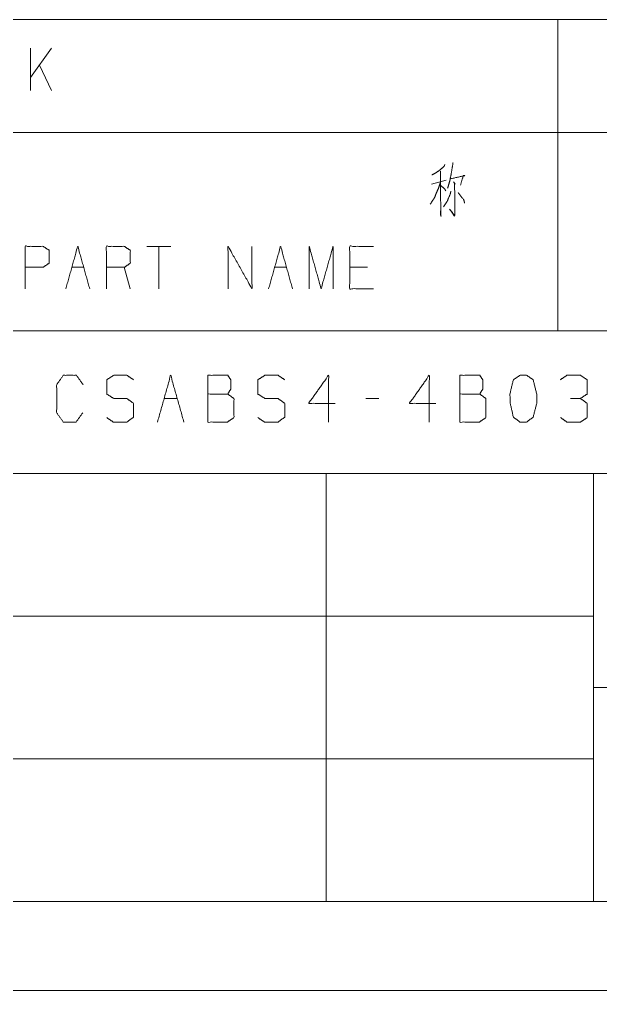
# Model space of a CAD drawing. Header units: millimetres. Extents: x 0 to 420, y 0 to 297.
# Drawn here: x 252.8 to 285.4, y 0 to 54.5 of the extents above; entities that cross this region are included whole.
import ezdxf

# ---------------------------------------------------------------- set-up
doc = ezdxf.new("R2010")
doc.units = ezdxf.units.MM
doc.layers.add('1', color=7, linetype='Continuous', true_color=0xffffff)

msp = doc.modelspace()

# ---------------------------------------------------------------- linework, layer by layer
at = {"layer": '1', "color": 95, "linetype": 'Continuous', "lineweight": 18}
for p, q in [((243, 54.463), (283, 54.463)), ((283, 54.463), (283, 48.113)), ((283, 54.463), (313, 54.463)), ((254.572, 52.85), (253.405, 51.2)), ((253.405, 50.475), (253.405, 52.85)), ((254.572, 50.475), (253.9, 51.9)), ((243, 48.113), (283, 48.113)), ((283, 48.113), (283, 37)), ((283, 48.113), (313, 48.113)), ((275.913, 45.225), (276.726, 45.45)), ((261.279, 41.737), (259.935, 41.737)), ((260.607, 41.737), (260.607, 39.362)), ((255.718, 40.563), (256.39, 40.563)), ((259.002, 39.362), (258.666, 40.563)), ((267.101, 40.563), (267.772, 40.563)), ((272.325, 40.563), (271.318, 40.563)), ((243, 37), (283, 37)), ((283, 37), (313, 37)), ((260.898, 33.206), (261.64, 33.206)), ((272.955, 33.206), (272.213, 33.206))]:
    msp.add_line(p, q, dxfattribs=at)
at = {"layer": '1', "color": 132, "linetype": 'Continuous', "lineweight": 18}
for p, q in [((235, 37), (415, 37)), ((235, 29), (415, 29)), ((270, 29), (270, 5)), ((285, 29), (285, 5)), ((235, 21), (285, 21)), ((285, 17), (394, 17)), ((235, 13), (285, 13)), ((25, 5), (415, 5)), ((235, 5), (415, 5)), ((0, 0), (420, 0))]:
    msp.add_line(p, q, dxfattribs=at)
at = {"layer": '1', "color": 95, "linetype": 'Continuous', "lineweight": 18}
for points, knots in [([(276.655, 46.325), (276.62, 46.225), (276.39, 46.025), (276.142, 45.85), (275.93, 45.75)], [0, 0, 0.111855, 0.433099, 0.752711, 1, 1]), ([(277.115, 46.425), (277.097, 46.3), (277.009, 45.775), (276.938, 45.425), (276.814, 45)], [0, 0, 0.086568, 0.451631, 0.696475, 1, 1]), ([(276.408, 45.95), (276.425, 43.975), (276.443, 43.425), (276.408, 43.525), (276.425, 43.75)], [0, 0, 0.691282, 0.883884, 0.921007, 1, 1]), ([(276.408, 45.325), (276.302, 45), (276.178, 44.725), (276.072, 44.45), (275.966, 44.3), (275.842, 44.1)], [0, 0, 0.251918, 0.474135, 0.691328, 0.826704, 1, 1]), ([(277.15, 45.35), (277.238, 45.225), (277.203, 45.25), (277.221, 43.925), (277.221, 43.6), (277.203, 43.425), (276.92, 43.825), (277.203, 43.475)], [0, 0, 0.051678, 0.066292, 0.513632, 0.623346, 0.682724, 0.848097, 1, 1]), ([(276.973, 45.525), (277.769, 45.7), (277.698, 45.725), (277.539, 45.175)], [0, 0, 0.557068, 0.608359, 1, 1]), ([(276.425, 45.15), (276.655, 44.95), (276.708, 44.85)], [0, 0, 0.729081, 1, 1]), ([(276.991, 44.825), (276.973, 44.7), (276.779, 44.25), (276.584, 43.95)], [0, 0, 0.129621, 0.63294, 1, 1]), ([(277.397, 44.75), (277.716, 44.35), (277.769, 44.15)], [0, 0, 0.711824, 1, 1]), ([(253.106, 39.362), (253.106, 41.737), (254.114, 41.737), (254.449, 41.513), (254.449, 40.788), (254.096, 40.563), (253.106, 40.563)], [0, 0, 0.401146, 0.571314, 0.639588, 0.762043, 0.832817, 1, 1]), ([(257.659, 39.362), (257.659, 41.737), (258.666, 41.737), (259.002, 41.513), (259.002, 40.788), (258.666, 40.563), (257.659, 40.563)], [0, 0, 0.400952, 0.571034, 0.639278, 0.761674, 0.829918, 1, 1]), ([(264.488, 39.362), (264.488, 41.737), (265.832, 39.362), (265.832, 41.737)], [0, 0, 0.317574, 0.682426, 1, 1]), ([(269.041, 39.362), (269.041, 41.737), (269.713, 39.362), (270.385, 41.737), (270.385, 39.362)], [0, 0, 0.245192, 0.5, 0.754808, 1, 1]), ([(272.661, 39.362), (271.318, 39.362), (271.318, 41.737), (272.661, 41.737)], [0, 0, 0.26539, 0.73461, 1, 1]), ([(256.334, 32.406), (255.963, 31.882), (255.241, 31.882), (254.87, 32.406), (254.87, 33.979), (255.241, 34.504), (255.983, 34.504), (256.353, 33.979)], [0, 0, 0.114568, 0.243368, 0.357936, 0.638584, 0.753151, 0.885432, 1, 1]), ([(257.68, 32.13), (258.05, 31.882), (258.811, 31.882), (259.182, 32.158), (259.182, 32.93), (258.811, 33.206), (258.07, 33.206), (257.68, 33.455), (257.68, 34.255), (258.07, 34.504), (258.811, 34.504), (259.182, 34.255)], [0, 0, 0.068036, 0.184054, 0.254519, 0.372335, 0.4428, 0.555844, 0.62637, 0.748394, 0.818921, 0.931965, 1, 1]), ([(260.528, 31.882), (261.269, 34.504), (262.011, 31.882)], [0, 0, 0.500001, 1, 1]), ([(263.356, 33.455), (263.356, 34.504), (264.469, 34.504), (264.644, 34.255), (264.644, 33.731), (264.469, 33.455), (263.356, 33.455), (263.356, 31.882), (264.449, 31.882), (264.82, 32.13), (264.82, 33.206), (264.469, 33.455)], [0, 0, 0.115917, 0.238847, 0.272469, 0.330428, 0.366584, 0.489513, 0.663389, 0.784162, 0.833485, 0.952453, 1, 1]), ([(266.166, 32.13), (266.536, 31.882), (267.297, 31.882), (267.668, 32.158), (267.668, 32.93), (267.297, 33.206), (266.556, 33.206), (266.166, 33.455), (266.166, 34.255), (266.556, 34.504), (267.297, 34.504), (267.668, 34.255)], [0, 0, 0.068038, 0.184056, 0.254519, 0.372335, 0.442799, 0.555842, 0.62637, 0.748394, 0.818922, 0.931965, 1, 1]), ([(270.497, 32.93), (269.014, 32.93), (270.126, 34.504), (270.126, 31.882)], [0, 0, 0.24587, 0.565295, 1, 1]), ([(276.154, 32.93), (274.671, 32.93), (275.783, 34.504), (275.783, 31.882)], [0, 0, 0.24587, 0.565295, 1, 1]), ([(277.5, 33.455), (277.5, 34.504), (278.612, 34.504), (278.788, 34.255), (278.788, 33.731), (278.612, 33.455), (277.5, 33.455), (277.5, 31.882), (278.593, 31.882), (278.963, 32.13), (278.963, 33.206), (278.612, 33.455)], [0, 0, 0.115917, 0.238847, 0.272469, 0.330428, 0.366584, 0.489513, 0.663389, 0.784162, 0.833485, 0.952453, 1, 1]), ([(281.246, 31.882), (281.616, 32.158), (281.812, 32.93), (281.812, 33.455), (281.616, 34.255), (281.246, 34.504), (280.875, 34.504), (280.504, 34.255), (280.309, 33.455), (280.329, 32.93), (280.504, 32.158), (280.875, 31.882), (281.246, 31.882)], [0, 0, 0.067528, 0.183973, 0.260585, 0.380944, 0.446144, 0.500308, 0.565506, 0.685865, 0.76253, 0.878311, 0.945836, 1, 1]), ([(284.27, 33.206), (284.64, 33.455), (284.64, 34.255), (284.27, 34.504), (283.509, 34.504), (283.138, 34.255)], [0, 0, 0.153875, 0.429855, 0.583729, 0.846126, 1, 1]), ([(283.157, 32.13), (283.509, 31.882), (284.27, 31.882), (284.64, 32.13), (284.64, 32.93), (284.27, 33.206), (283.704, 33.206)], [0, 0, 0.124121, 0.343687, 0.472446, 0.703378, 0.836732, 1, 1])]:
    msp.add_open_spline(points, degree=1, knots=knots, dxfattribs=at)
for points in [[(255.383, 39.362), (256.054, 41.737), (256.726, 39.362)], [(266.765, 39.362), (267.437, 41.737), (268.108, 39.362)]]:
    msp.add_open_spline(points, degree=1, dxfattribs=at)

doc.saveas('drawing.dxf')
